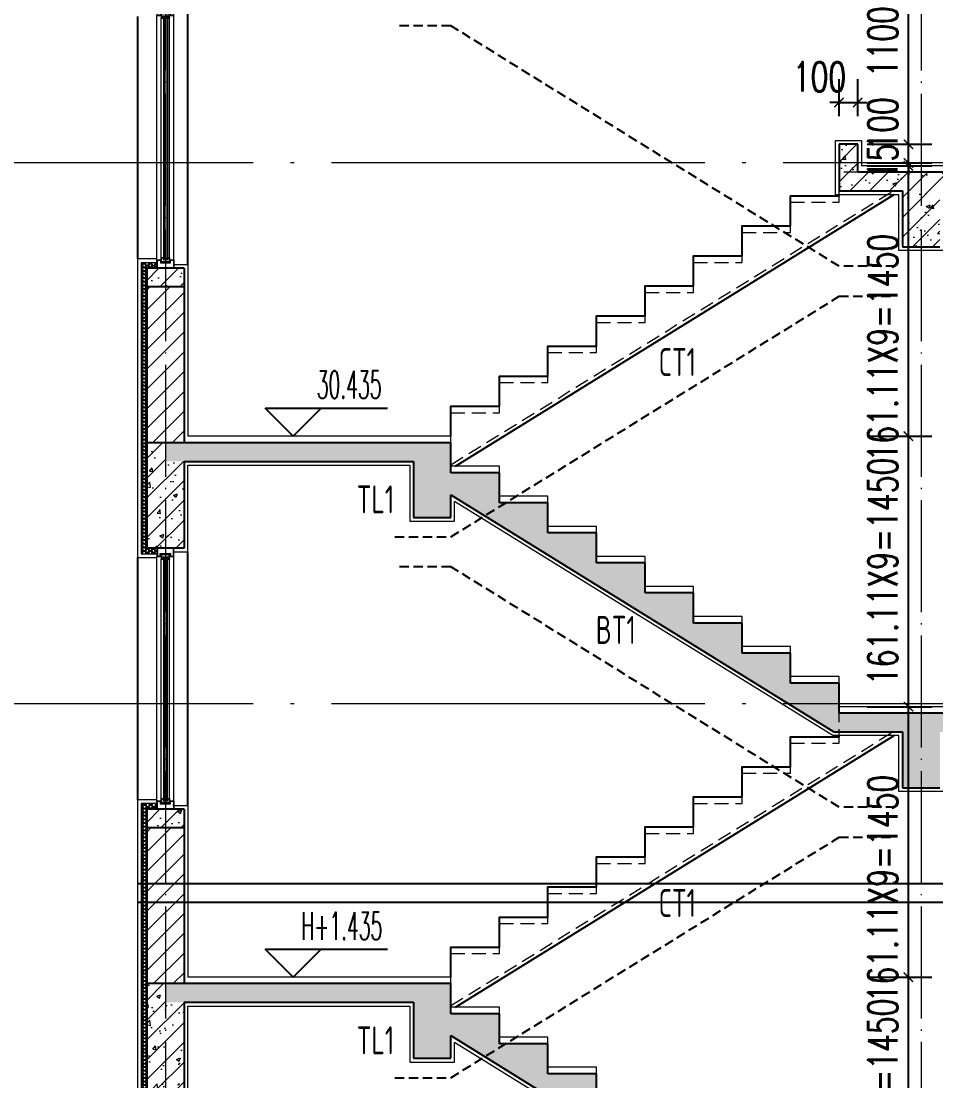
# Model space of a CAD drawing. Extents: x -668857 to 143095, y -247466 to 228182.
# Drawn here: x 61295 to 66195, y 215756 to 221437 of the extents above; entities that cross this region are included whole.
import ezdxf
from ezdxf.enums import TextEntityAlignment as Align

# ---------------------------------------------------------------- set-up
doc = ezdxf.new("R2010")
doc.units = 0
doc.header["$LTSCALE"] = 1000
doc.linetypes.add('DOTE', pattern=[2.42, 2, -0.2, 0.02, -0.2])
doc.linetypes.add('HIDDEN', pattern=[0.375, 0.25, -0.125])
doc.layers.get('0').update_dxf_attribs({"linetype": 'CONTINUOUS'})
doc.layers.get('DEFPOINTS').update_dxf_attribs({"linetype": 'CONTINUOUS'})
for name, color, linetype in [('DIM_ELEV', 3, 'CONTINUOUS'), ('DIM_SYMB', 3, 'CONTINUOUS'), ('PUB_TEXT', 2, 'CONTINUOUS'), ('TEXT', 2, 'CONTINUOUS'), ('WALL', 5, 'CONTINUOUS'), ('审核', 1, 'CONTINUOUS'), ('尺寸标注', 86, 'CONTINUOUS'), ('看线', 251, 'CONTINUOUS'), ('立面-看线', 251, 'CONTINUOUS')]:
    doc.layers.add(name, color=color, linetype=linetype)
for name, color, linetype, lineweight in [('DOTE', 19, 'DOTE', 9), ('PUB_HATCH', 8, 'CONTINUOUS', 9), ('S_WINDOW', 144, 'CONTINUOUS', 15), ('STAIR', 2, 'CONTINUOUS', 18), ('内粉刷', 37, 'CONTINUOUS', 9), ('细细', 250, 'CONTINUOUS', 0)]:
    doc.layers.add(name, color=color, linetype=linetype, lineweight=lineweight)
doc.styles.add('_TCH_DIM', font='SIMPLEX.shx', dxfattribs={"width": 0.7, "bigfont": 'GBCBIG.shx'})
doc.styles.add('_TCH_DIM_T3', font='SIMPLEX', dxfattribs={"width": 0.705882, "bigfont": 'GBCBIG'})
doc.styles.add('TSSD_REIN', font='tssdeng.shx', dxfattribs={"width": 0.7, "height": 300, "bigfont": 'tssdchn.shx'})
doc.dimstyles.new('_TCH_ARCH&&50', dxfattribs={"dimtxt": 157.5, "dimasz": 50, "dimexe": 125, "dimexo": 150, "dimgap": 58.75, "dimtad": 1, "dimdec": 0, "dimzin": 0, "dimdsep": 46, "dimtxsty": '_TCH_DIM_T3', "dimblk": 'ARCHTICK', "dimcen": 0.09, "dimclrt": 7, "dimazin": 0, "dimtfac": 1, "dimtdec": 0, "dimtix": 1, "dimtmove": 2, "dimatfit": 3, "dimldrblk": 'ARCHTICK', "dimfxl": 0, "dimtolj": 1, "dimtzin": 0, "dimarcsym": 0})
pattern_1 = [(315, (-218910.2607, -140541.0897), (-1.767766953, -1.767766953), []), (315, (-218909.0822, -140541.0897), (-1.767766953, -1.767766953), [])]
pattern_2 = [(315, (-218910.2607, -141979.3279), (-1.767766953, -1.767766953), []), (315, (-218909.0822, -141979.3279), (-1.767766953, -1.767766953), [])]
pattern_3 = [(45, (0, 0), (-53.0330086, 53.0330086), []), (50, (0, 0), (215.178055, -18.82564), [22.5, -247.5]), (355, (0, 0), (-41.6254, 225.65764), [18, -198]), (100.4514, (17.93, -1.57), (173.552815, 206.831863), [19.122057, -210.342634]), (46.1842, (0, 60), (320.172315, -49.655704), [33.75, -371.25]), (96.6356, (26.68, 55.86), (280.39881, 292.23536), [28.68309, -315.5139]), (351.1842, (0, 60), (280.39858, 292.23558), [27, -297]), (21, (30, 45), (179.072116, -120.785667), [22.5, -247.5]), (326, (30, 45), (72.9946, 217.545014), [18, -198]), (71.4514, (44.92, 34.93), (252.06679, 96.75915), [19.122057, -210.342634]), (37.5, (0, 0), (3.6479566, 99.868156), [0, -195.6, 0, -201, 0, -198.75]), (7.5, (0, 0), (78.920861, 118.323514), [0, -114.6, 0, -191.1, 0, -75.75]), (327.5, (-66.9, 0), (160.146731, -6.7664615), [0, -75, 0, -234, 0, -310.5]), (317.5, (-96.9, 0), (174.95585, 30.031495), [0, -97.5, 0, -155.4, 0, -220.5])]
pattern_4 = [(45, (-895846.27, 298604.97), (-53.0330086, 53.0330086), []), (50, (-895846.27, 298604.97), (215.178055, -18.82564), [22.5, -247.5]), (355, (-895846.27, 298604.97), (-41.6254, 225.65764), [18, -198]), (100.4514, (-895828.34, 298603.4), (173.552815, 206.831863), [19.122057, -210.342634]), (46.1842, (-895846.27, 298664.97), (320.172315, -49.655704), [33.75, -371.25]), (96.6356, (-895819.6, 298660.83), (280.39881, 292.23536), [28.68309, -315.5139]), (351.1842, (-895846.27, 298664.97), (280.39858, 292.23558), [27, -297]), (21, (-895816.27, 298649.97), (179.072116, -120.785667), [22.5, -247.5]), (326, (-895816.27, 298649.97), (72.9946, 217.545014), [18, -198]), (71.4514, (-895801.35, 298639.9), (252.06679, 96.75915), [19.122057, -210.342634]), (37.5, (-895846.27, 298604.97), (3.6479566, 99.868156), [0, -195.6, 0, -201, 0, -198.75]), (7.5, (-895846.27, 298604.97), (78.920861, 118.323514), [0, -114.6, 0, -191.1, 0, -75.75]), (327.5, (-895913.17, 298604.97), (160.146731, -6.7664615), [0, -75, 0, -234, 0, -310.5]), (317.5, (-895943.17, 298604.97), (174.95585, 30.031495), [0, -97.5, 0, -155.4, 0, -220.5])]

# ---------------------------------------------------------------- blocks, each defined once
blk = doc.blocks.new('zrszerf')
at = {"layer": '细细'}
h = blk.add_hatch(dxfattribs=at)
h.set_pattern_fill('金属', color=256, style=0)
h.set_pattern_definition(pattern_1)
h.paths.add_polyline_path([(257694.9, 608543.3), (257714.9, 608543.3), (257714.9, 608556.8), (257764.9, 608556.8), (257764.9, 608543.3), (257784.9, 608543.3), (257784.9, 608588.3), (257694.9, 608588.3)])
h.paths.add_polyline_path([(257712.9, 608558.8), (257712.9, 608545.3), (257696.9, 608545.3), (257696.9, 608586.3), (257782.9, 608586.3), (257782.9, 608545.3), (257766.9, 608545.3), (257766.9, 608558.8)], flags=16)
h = blk.add_hatch(dxfattribs=at)
h.set_pattern_fill('金属', color=256, style=0)
h.set_pattern_definition(pattern_1)
h.paths.add_polyline_path([(257762.4, 608554.8), (257762.4, 608529.8), (257750.4, 608529.8), (257750.4, 608539.8), (257729.4, 608539.8), (257729.4, 608529.8), (257717.4, 608529.8), (257717.4, 608554.8)])
h.paths.add_polyline_path([(257719.4, 608552.8), (257719.4, 608531.8), (257727.4, 608531.8), (257727.4, 608541.8), (257752.4, 608541.8), (257752.4, 608531.8), (257760.4, 608531.8), (257760.4, 608552.8)], flags=16)
h = blk.add_hatch(color=256, dxfattribs=at)
edge = h.paths.add_edge_path()
edge.add_line((257735.4, 608539.8), (257735.4, 608527.8))
edge.add_arc((257739.9, 608519.5), 9.44, 61.5175, 118.4825, ccw=False)
edge.add_line((257744.4, 608527.8), (257744.4, 608539.8))
edge.add_arc((257739.9, 608548.1), 9.44, 241.5175, 298.4825, ccw=False)
h = blk.add_hatch(dxfattribs=at)
h.set_pattern_fill('金属', color=256, style=0)
h.set_pattern_definition(pattern_2)
h.paths.add_polyline_path([(257694.9, 607233.3), (257714.9, 607233.3), (257714.9, 607219.8), (257764.9, 607219.8), (257764.9, 607233.3), (257784.9, 607233.3), (257784.9, 607188.3), (257694.9, 607188.3)])
h.paths.add_polyline_path([(257712.9, 607217.8), (257712.9, 607231.3), (257696.9, 607231.3), (257696.9, 607190.3), (257782.9, 607190.3), (257782.9, 607231.3), (257766.9, 607231.3), (257766.9, 607217.8)], flags=16)
h = blk.add_hatch(dxfattribs=at)
h.set_pattern_fill('金属', color=256, style=0)
h.set_pattern_definition(pattern_2)
h.paths.add_polyline_path([(257762.4, 607221.8), (257762.4, 607246.8), (257750.4, 607246.8), (257750.4, 607236.8), (257729.4, 607236.8), (257729.4, 607246.8), (257717.4, 607246.8), (257717.4, 607221.8)])
h.paths.add_polyline_path([(257719.4, 607223.8), (257719.4, 607244.8), (257727.4, 607244.8), (257727.4, 607234.8), (257752.4, 607234.8), (257752.4, 607244.8), (257760.4, 607244.8), (257760.4, 607223.8)], flags=16)
h = blk.add_hatch(color=256, dxfattribs=at)
edge = h.paths.add_edge_path()
edge.add_line((257735.4, 607236.8), (257735.4, 607248.8))
edge.add_arc((257739.9, 607257.1), 9.44, 241.5175, 298.4825)
edge.add_line((257744.4, 607248.8), (257744.4, 607236.8))
edge.add_arc((257739.9, 607228.5), 9.44, 61.5175, 118.4825)
at = {"layer": 'S_WINDOW'}
for p, q in [((257694.9, 607233.3), (257694.9, 608543.3)), ((257717.4, 607246.8), (257717.4, 608529.8)), ((257762.4, 607246.8), (257762.4, 608529.8)), ((257784.9, 607233.3), (257784.9, 608543.3))]:
    blk.add_line(p, q, dxfattribs=at)
for points in [[(257784.9, 608588.3), (257784.9, 608543.3), (257764.9, 608543.3), (257764.9, 608556.8), (257714.9, 608556.8), (257714.9, 608543.3), (257694.9, 608543.3), (257694.9, 608588.3)], [(257782.9, 608586.3), (257782.9, 608545.3), (257766.9, 608545.3), (257766.9, 608558.8), (257712.9, 608558.8), (257712.9, 608545.3), (257696.9, 608545.3), (257696.9, 608586.3)], [(257762.4, 608554.8), (257762.4, 608529.8), (257750.4, 608529.8), (257750.4, 608539.8), (257729.4, 608539.8), (257729.4, 608529.8), (257717.4, 608529.8), (257717.4, 608554.8)], [(257760.4, 608552.8), (257760.4, 608531.8), (257752.4, 608531.8), (257752.4, 608541.8), (257727.4, 608541.8), (257727.4, 608531.8), (257719.4, 608531.8), (257719.4, 608552.8)], [(257784.9, 607188.3), (257784.9, 607233.3), (257764.9, 607233.3), (257764.9, 607219.8), (257714.9, 607219.8), (257714.9, 607233.3), (257694.9, 607233.3), (257694.9, 607188.3)], [(257782.9, 607190.3), (257782.9, 607231.3), (257766.9, 607231.3), (257766.9, 607217.8), (257712.9, 607217.8), (257712.9, 607231.3), (257696.9, 607231.3), (257696.9, 607190.3)], [(257762.4, 607221.8), (257762.4, 607246.8), (257750.4, 607246.8), (257750.4, 607236.8), (257729.4, 607236.8), (257729.4, 607246.8), (257717.4, 607246.8), (257717.4, 607221.8)], [(257760.4, 607223.8), (257760.4, 607244.8), (257752.4, 607244.8), (257752.4, 607234.8), (257727.4, 607234.8), (257727.4, 607244.8), (257719.4, 607244.8), (257719.4, 607223.8)]]:
    blk.add_lwpolyline(points, close=True, dxfattribs=at)
at = {"layer": '细细'}
for points in [[(257729.4, 608529.8), (257729.4, 607246.8)], [(257735.4, 607248.8), (257735.4, 608539.8)], [(257744.4, 607248.8), (257744.4, 608539.8)], [(257750.4, 608529.8), (257750.4, 607246.8)]]:
    blk.add_lwpolyline(points, dxfattribs=at)
for points in [[(257735.4, 608539.8), (257735.4, 608527.8, -0.253805), (257744.4, 608527.8), (257744.4, 608539.8, -0.253805)], [(257735.4, 607236.8), (257735.4, 607248.8, 0.253805), (257744.4, 607248.8), (257744.4, 607236.8, 0.253805)]]:
    blk.add_lwpolyline(points, format="xyb", close=True, dxfattribs=at)
blk = doc.blocks.new('BFGBFBCBVFB')
at = {"layer": 'PUB_HATCH'}
h = blk.add_hatch(dxfattribs=at)
h.set_pattern_fill('钢筋混凝土', color=256, scale=30, style=0)
h.set_pattern_definition(pattern_3)
h.paths.add_polyline_path([(888522.3, 25515), (888522.3, 25415), (888722.3, 25415), (888722.3, 25515)])
h = blk.add_hatch(dxfattribs=at)
h.set_pattern_fill('普通砖', color=256, scale=30, style=0)
h.set_pattern_definition([(45, (0, 53.85), (-53.03303, 53.03303), [])])
h.paths.add_polyline_path([(888722.4, 25415), (888522.4, 25415), (888522.4, 24580), (888722.4, 24580)])
h = blk.add_hatch(dxfattribs=at)
h.set_pattern_fill('钢筋混凝土', color=256, scale=30, style=0)
h.set_pattern_definition(pattern_3)
h.paths.add_polyline_path([(888722.3, 24480), (888622.3, 24480), (888622.3, 24580), (888522.3, 24580), (888522.3, 24015), (888722.3, 24015)])
h = blk.add_hatch(dxfattribs=at)
h.set_pattern_fill('钢筋混凝土', color=256, scale=30, style=0)
h.set_pattern_definition(pattern_3)
h.paths.add_polyline_path([(888622.3, 24580), (888622.3, 24480), (889952.4, 24480), (889952.4, 24180), (890152.4, 24180), (890152.4, 24301.2), (892203.9, 23030), (892572.4, 23030), (892572.4, 22730), (892772.4, 22730), (892772.4, 23030), (894172.3, 23030), (894172.3, 23130), (892232.4, 23130), (892232.4, 23291.1), (891972.4, 23291.1), (891972.4, 23452.2), (891712.4, 23452.2), (891712.4, 23613.3), (891452.4, 23613.3), (891452.4, 23774.4), (891192.4, 23774.4), (891192.4, 23935.5), (890932.4, 23935.5), (890932.4, 24096.6), (890672.4, 24096.6), (890672.4, 24257.8), (890412.4, 24257.8), (890412.4, 24418.9), (890152.4, 24418.9), (890152.4, 24580)])
at = {"layer": '立面-看线'}
h = blk.add_hatch(dxfattribs=at)
h.set_pattern_fill('HONEY', color=256, scale=7)
h.set_pattern_definition([(0, (77469.076, -360831.97), (16.66875, 9.623705), [11.1125, -22.225]), (120, (77469.076, -360831.97), (-16.66874801, 9.62370845), [11.1125, -22.225]), (60, (77469.076, -360831.97), (1.99e-06, 19.24741345), [-22.225, 11.1125])])
h.paths.add_polyline_path([(888492.3, 24615), (888522.3, 24615), (888522.3, 25515), (888577.3, 25515), (888577.3, 25545), (888492.3, 25545)])
h = blk.add_hatch(dxfattribs=at)
h.set_pattern_fill('HONEY', color=256, scale=7)
h.set_pattern_definition([(0, (77469.098, -360831.968), (16.66875, 9.623705), [11.1125, -22.225]), (120, (77469.098, -360831.968), (-16.66874801, 9.62370845), [11.1125, -22.225]), (60, (77469.098, -360831.968), (1.99e-06, 19.24741345), [-22.225, 11.1125])])
h.paths.add_polyline_path([(888492.3, 24615), (888522.3, 24615), (888522.3, 24015), (888577.3, 24015), (888577.3, 23985), (888492.3, 23985)])
at = {"layer": 'PUB_HATCH', "color": 215}
blk.add_lwpolyline([(888577.3, 25545), (888492.3, 25545), (888492.3, 23985), (888577.3, 23985)], dxfattribs=at)
at = {"layer": 'STAIR', "linetype": 'HIDDEN', "ltscale": 0.3}
blk.add_line((890152.4, 24462.3), (892520.9, 25930), dxfattribs=at)
blk.add_lwpolyline([(890152.4, 24580), (890152.4, 24741.1), (890412.4, 24741.1), (890412.4, 24902.2), (890672.4, 24902.2), (890672.4, 25063.3), (890932.4, 25063.3), (890932.4, 25224.4), (891192.4, 25224.4), (891192.4, 25385.5), (891452.4, 25385.5), (891452.4, 25546.6), (891712.4, 25546.6), (891712.4, 25707.8), (891972.4, 25707.8), (891972.4, 25868.9), (892232.4, 25868.9), (892232.4, 26030)], dxfattribs=at)
at = {"layer": 'WALL'}
for p, q in [((888522.3, 25515), (888522.3, 25415)), ((888722.3, 25515), (888522.3, 25515)), ((888722.3, 25515), (888722.3, 25415)), ((888722.3, 25415), (888522.3, 25415)), ((888522.4, 25415), (888522.4, 24580)), ((888722.3, 25415), (888722.4, 25415)), ((888722.4, 25415), (888722.4, 24580)), ((888522.3, 24580), (888522.3, 24015)), ((888622.3, 24580), (888522.3, 24580)), ((888622.3, 24580), (888522.4, 24580)), ((890152.4, 24580), (888622.3, 24580)), ((890152.4, 24418.9), (890152.4, 24580)), ((888722.3, 24480), (888722.3, 24015)), ((888722.3, 24480), (889952.4, 24480)), ((889952.4, 24480), (889952.4, 24180)), ((890412.4, 24418.9), (890152.4, 24418.9)), ((890412.4, 24257.8), (890412.4, 24418.9)), ((890152.4, 24180), (890152.4, 24301.2)), ((890152.4, 24301.2), (892203.9, 23030)), ((890672.4, 24257.8), (890412.4, 24257.8)), ((890672.4, 24096.6), (890672.4, 24257.8)), ((889952.4, 24180), (890152.4, 24180)), ((890932.4, 24096.6), (890672.4, 24096.6)), ((890932.4, 23935.5), (890932.4, 24096.6))]:
    blk.add_line(p, q, dxfattribs=at)
at = {"layer": '内粉刷'}
for p, q in [((890152.4, 24615), (888742.3, 24615)), ((888742.3, 24460), (889932.4, 24460)), ((889932.4, 24460), (889932.4, 24160)), ((890172.4, 24160), (890172.4, 24265.3)), ((889932.4, 24160), (890172.4, 24160))]:
    blk.add_line(p, q, dxfattribs=at)
for points in [[(888577.3, 25565), (888472.3, 25565), (888472.3, 23965), (888577.3, 23965)], [(888667.3, 25535), (888742.3, 25535), (888742.3, 24615)], [(892232.4, 23165), (892232.4, 23326.1), (891972.4, 23326.1), (891972.4, 23487.2), (891712.4, 23487.2), (891712.4, 23648.3), (891452.4, 23648.3), (891452.4, 23809.4), (891192.4, 23809.4), (891192.4, 23970.5), (890932.4, 23970.5), (890932.4, 24131.6), (890672.4, 24131.6), (890672.4, 24292.8), (890412.4, 24292.8), (890412.4, 24453.9), (890152.4, 24453.9), (890152.4, 24615)], [(888667.3, 23995), (888742.3, 23995), (888742.3, 24460)], [(894152.4, 23010), (892792.4, 23010), (892792.4, 22710), (892552.4, 22710), (892552.4, 23010), (892198.2, 23010), (890172.4, 24265.3)]]:
    blk.add_lwpolyline(points, dxfattribs=at)
at = {"layer": '看线'}
for p, q in [((888742.3, 25535), (888742.3, 26895)), ((888472.3, 26865), (888472.3, 25565))]:
    blk.add_line(p, q, dxfattribs=at)
at = {"layer": '看线', "color": 32}
blk.add_line((890176.7, 24453.9), (892526.6, 25910), dxfattribs=at)
blk.add_lwpolyline([(890152.4, 24615), (890152.4, 24776.1), (890412.4, 24776.1), (890412.4, 24937.2), (890672.4, 24937.2), (890672.4, 25098.3), (890932.4, 25098.3), (890932.4, 25259.4), (891192.4, 25259.4), (891192.4, 25420.5), (891452.4, 25420.5), (891452.4, 25581.6), (891712.4, 25581.6), (891712.4, 25742.8), (891972.4, 25742.8), (891972.4, 25903.9), (892232.4, 25903.9), (892232.4, 25910)], dxfattribs=at)
at = {"xscale": -1}
blk.add_blockref('zrszerf', (1146362.2, -581673.3), dxfattribs=at)
blk = doc.blocks.new('_ArchTick')
at = {"color": 0, "linetype": 'ByBlock', "const_width": 0.15}
blk.add_lwpolyline([(-0.5, -0.5), (0.5, 0.5)], dxfattribs=at)
blk = doc.blocks.new('*D377')
at = {"layer": 'DEFPOINTS', "color": 0}
for p in [(65677.1, 221876.5), (66048.2, 221876.5), (65677.1, 220776.5)]:
    blk.add_point(p, dxfattribs=at)
at = {"layer": '尺寸标注', "color": 0, "lineweight": -2}
for p, q in [((65827.1, 221876.5), (66173.2, 221876.5)), ((66048.2, 220776.5), (66048.2, 221876.5)), ((65827.1, 220776.5), (66173.2, 220776.5))]:
    blk.add_line(p, q, dxfattribs=at)
at = {"layer": '尺寸标注', "color": 0, "lineweight": -2, "xscale": 50, "yscale": 50, "zscale": 50}
for p, rotation in [((66048.2, 221876.5), 90), ((66048.2, 220776.5), 270)]:
    blk.add_blockref('_ArchTick', p, dxfattribs=dict(at, rotation=rotation))
at = {"layer": '尺寸标注', "color": 7, "insert": (65910.7, 221326.5), "char_height": 157.5, "attachment_point": 5, "rotation": 90, "style": '_TCH_DIM_T3'}
blk.add_mtext('\\A1;1100', dxfattribs=at)
blk = doc.blocks.new('*D378')
at = {"layer": 'DEFPOINTS', "color": 0}
for p in [(65677.1, 220776.5), (66048.2, 220776.5), (65677.1, 220676.5)]:
    blk.add_point(p, dxfattribs=at)
at = {"layer": '尺寸标注', "color": 0, "lineweight": -2}
for p, q in [((66048.2, 220776.5), (66048.2, 220826.5)), ((65827.1, 220776.5), (66173.2, 220776.5)), ((66048.2, 220676.5), (66048.2, 220776.5)), ((65827.1, 220676.5), (66173.2, 220676.5)), ((66048.2, 220676.5), (66048.2, 220626.5))]:
    blk.add_line(p, q, dxfattribs=at)
at = {"layer": '尺寸标注', "color": 0, "lineweight": -2, "xscale": 50, "yscale": 50, "zscale": 50}
for p, rotation in [((66048.2, 220776.5), 270), ((66048.2, 220676.5), 90)]:
    blk.add_blockref('_ArchTick', p, dxfattribs=dict(at, rotation=rotation))
at = {"layer": '尺寸标注', "color": 7, "insert": (65910.7, 220885.5), "char_height": 157.5, "attachment_point": 5, "rotation": 90, "style": '_TCH_DIM_T3'}
blk.add_mtext('\\A1;100', dxfattribs=at)
blk = doc.blocks.new('*D379')
at = {"layer": 'DEFPOINTS', "color": 0}
for p in [(65677.1, 220676.5), (65677.1, 220661.5), (66048.2, 220676.5)]:
    blk.add_point(p, dxfattribs=at)
at = {"layer": '尺寸标注', "color": 0, "lineweight": -2}
for p, q in [((66048.2, 220676.5), (66048.2, 220726.5)), ((65827.1, 220676.5), (66173.2, 220676.5)), ((65827.1, 220661.5), (66173.2, 220661.5)), ((66048.2, 220661.5), (66048.2, 220676.5)), ((66048.2, 220661.5), (66048.2, 220611.5))]:
    blk.add_line(p, q, dxfattribs=at)
at = {"layer": '尺寸标注', "color": 0, "lineweight": -2, "xscale": 50, "yscale": 50, "zscale": 50}
for p, rotation in [((66048.2, 220676.5), 270), ((66048.2, 220661.5), 90)]:
    blk.add_blockref('_ArchTick', p, dxfattribs=dict(at, rotation=rotation))
at = {"layer": '尺寸标注', "color": 7, "insert": (65910.7, 220684.6), "char_height": 157.5, "attachment_point": 5, "rotation": 90, "style": '_TCH_DIM_T3'}
blk.add_mtext('\\A1;15', dxfattribs=at)
blk = doc.blocks.new('*D380')
at = {"layer": 'DEFPOINTS', "color": 0}
for p in [(65677.1, 220661.5), (66048.2, 220661.5), (65677.1, 219211.6)]:
    blk.add_point(p, dxfattribs=at)
at = {"layer": '尺寸标注', "color": 0, "lineweight": -2}
for p, q in [((65827.1, 220661.5), (66173.2, 220661.5)), ((66048.2, 219211.6), (66048.2, 220661.5)), ((65827.1, 219211.6), (66173.2, 219211.6))]:
    blk.add_line(p, q, dxfattribs=at)
at = {"layer": '尺寸标注', "color": 0, "lineweight": -2, "xscale": 50, "yscale": 50, "zscale": 50}
for p, rotation in [((66048.2, 220661.5), 90), ((66048.2, 219211.6), 270)]:
    blk.add_blockref('_ArchTick', p, dxfattribs=dict(at, rotation=rotation))
at = {"layer": '尺寸标注', "color": 7, "insert": (65910.7, 219686.6), "char_height": 157.5, "attachment_point": 5, "rotation": 90, "style": '_TCH_DIM_T3'}
blk.add_mtext('\\A1;161.11X9=1450', dxfattribs=at)
blk = doc.blocks.new('*D381')
at = {"layer": 'DEFPOINTS', "color": 0}
for p in [(65677.1, 219211.6), (66048.2, 219211.6), (65677.1, 217761.6)]:
    blk.add_point(p, dxfattribs=at)
at = {"layer": '尺寸标注', "color": 0, "lineweight": -2}
for p, q in [((65827.1, 219211.6), (66173.2, 219211.6)), ((66048.2, 217761.6), (66048.2, 219211.6)), ((65827.1, 217761.6), (66173.2, 217761.6))]:
    blk.add_line(p, q, dxfattribs=at)
at = {"layer": '尺寸标注', "color": 0, "lineweight": -2, "xscale": 50, "yscale": 50, "zscale": 50}
for p, rotation in [((66048.2, 219211.6), 90), ((66048.2, 217761.6), 270)]:
    blk.add_blockref('_ArchTick', p, dxfattribs=dict(at, rotation=rotation))
at = {"layer": '尺寸标注', "color": 7, "insert": (65910.7, 218486.6), "char_height": 157.5, "attachment_point": 5, "rotation": 90, "style": '_TCH_DIM_T3'}
blk.add_mtext('\\A1;161.11X9=1450', dxfattribs=at)
blk = doc.blocks.new('*D382')
at = {"layer": 'DEFPOINTS', "color": 0}
for p in [(65677.1, 217761.6), (66048.2, 217761.6), (65677.1, 216311.6)]:
    blk.add_point(p, dxfattribs=at)
at = {"layer": '尺寸标注', "color": 0, "lineweight": -2}
for p, q in [((65827.1, 217761.6), (66173.2, 217761.6)), ((66048.2, 216311.6), (66048.2, 217761.6)), ((65827.1, 216311.6), (66173.2, 216311.6))]:
    blk.add_line(p, q, dxfattribs=at)
at = {"layer": '尺寸标注', "color": 0, "lineweight": -2, "xscale": 50, "yscale": 50, "zscale": 50}
for p, rotation in [((66048.2, 217761.6), 90), ((66048.2, 216311.6), 270)]:
    blk.add_blockref('_ArchTick', p, dxfattribs=dict(at, rotation=rotation))
at = {"layer": '尺寸标注', "color": 7, "insert": (65910.7, 216786.6), "char_height": 157.5, "attachment_point": 5, "rotation": 90, "style": '_TCH_DIM_T3'}
blk.add_mtext('\\A1;161.11X9=1450', dxfattribs=at)
blk = doc.blocks.new('*D383')
at = {"layer": 'DEFPOINTS', "color": 0}
for p in [(65677.1, 216311.6), (66048.2, 216311.6), (65677.1, 214861.6)]:
    blk.add_point(p, dxfattribs=at)
at = {"layer": '尺寸标注', "color": 0, "lineweight": -2}
for p, q in [((65827.1, 216311.6), (66173.2, 216311.6)), ((66048.2, 214861.6), (66048.2, 216311.6)), ((65827.1, 214861.6), (66173.2, 214861.6))]:
    blk.add_line(p, q, dxfattribs=at)
at = {"layer": '尺寸标注', "color": 0, "lineweight": -2, "xscale": 50, "yscale": 50, "zscale": 50}
for p, rotation in [((66048.2, 216311.6), 90), ((66048.2, 214861.6), 270)]:
    blk.add_blockref('_ArchTick', p, dxfattribs=dict(at, rotation=rotation))
at = {"layer": '尺寸标注', "color": 7, "insert": (65910.7, 215586.6), "char_height": 157.5, "attachment_point": 5, "rotation": 90, "style": '_TCH_DIM_T3'}
blk.add_mtext('\\A1;161.11X9=1450', dxfattribs=at)
blk = doc.blocks.new('*D389')
at = {"layer": 'DEFPOINTS', "color": 0}
for p in [(65777.1, 221000.7), (65677.1, 220776.6), (65777.1, 220776.6)]:
    blk.add_point(p, dxfattribs=at)
at = {"layer": '尺寸标注', "color": 0, "lineweight": -2}
for p, q in [((65677.1, 220926.6), (65677.1, 221125.7)), ((65777.1, 220926.6), (65777.1, 221125.7)), ((65677.1, 221000.7), (65627.1, 221000.7)), ((65677.1, 221000.7), (65777.1, 221000.7)), ((65777.1, 221000.7), (65827.1, 221000.7))]:
    blk.add_line(p, q, dxfattribs=at)
at = {"layer": '尺寸标注', "color": 0, "lineweight": -2, "xscale": 50, "yscale": 50, "zscale": 50}
blk.add_blockref('_ArchTick', (65677.1, 221000.7), dxfattribs=at)
at = {"layer": '尺寸标注', "color": 0, "lineweight": -2, "xscale": 50, "yscale": 50, "zscale": 50, "rotation": 180}
blk.add_blockref('_ArchTick', (65777.1, 221000.7), dxfattribs=at)
at = {"layer": '尺寸标注', "color": 7, "insert": (65572.2, 221138.2), "char_height": 157.5, "attachment_point": 5, "style": '_TCH_DIM_T3'}
blk.add_mtext('\\A1;100', dxfattribs=at)

msp = doc.modelspace()

# ---------------------------------------------------------------- hatches: boundary and pattern name
at = {"layer": 'PUB_HATCH'}
h = msp.add_hatch(dxfattribs=at)
h.set_pattern_fill('钢筋混凝土', color=256, scale=30, style=0)
h.set_pattern_definition(pattern_4)
h.paths.add_polyline_path([(67617.04, 220526.55), (67617.04, 220626.55), (65777.05, 220626.55), (65777.05, 220776.55), (65677.05, 220776.55), (65677.05, 220526.55), (66017.05, 220526.55), (66017.05, 220226.55), (66217.05, 220226.55), (66217.05, 220526.55)])
h = msp.add_hatch(dxfattribs=at)
h.set_pattern_fill('钢筋混凝土', color=256, scale=30, style=0)
h.set_pattern_definition(pattern_4)
h.paths.add_polyline_path([(61967.02, 220111.73), (61967.01, 220011.73), (62167.01, 220011.73), (62167.02, 220111.73)])
h = msp.add_hatch(dxfattribs=at)
h.set_pattern_fill('普通砖', color=256, scale=30, style=0)
h.set_pattern_definition([(45, (-895846.27, 298658.82), (-53.03303, 53.03303), [])])
h.paths.add_polyline_path([(62167.08, 220011.73), (61967.08, 220011.73), (61967.1, 219176.73), (62167.1, 219176.73)])
h = msp.add_hatch(dxfattribs=at)
h.set_pattern_fill('钢筋混凝土', color=256, scale=30, style=0)
h.set_pattern_definition(pattern_4)
h.paths.add_polyline_path([(62167.04, 219076.72), (62067.04, 219076.72), (62067.04, 219176.73), (61967.04, 219176.73), (61967.04, 218611.73), (62167.04, 218611.73)])
h = msp.add_hatch(dxfattribs=at)
h.set_pattern_fill('钢筋混凝土', color=256, scale=30, style=0)
h.set_pattern_definition(pattern_4)
h.paths.add_polyline_path([(62067.04, 219176.73), (62067.04, 219076.72), (63397.11, 219076.72), (63397.11, 218776.72), (63597.11, 218776.72), (63597.11, 218897.97), (65648.63, 217626.72), (66017.11, 217626.72), (66017.11, 217326.72), (66217.11, 217326.72), (66217.11, 217626.72), (67617.04, 217626.72), (67617.04, 217726.72), (65677.11, 217726.72), (65677.11, 217887.83), (65417.11, 217887.83), (65417.11, 218048.94), (65157.11, 218048.94), (65157.11, 218210.05), (64897.11, 218210.05), (64897.11, 218371.16), (64637.11, 218371.16), (64637.11, 218532.27), (64377.11, 218532.27), (64377.11, 218693.39), (64117.11, 218693.39), (64117.11, 218854.5), (63857.11, 218854.5), (63857.11, 219015.61), (63597.11, 219015.61), (63597.11, 219176.72)])
at = {"layer": '立面-看线'}
h = msp.add_hatch(dxfattribs=at)
h.set_pattern_fill('HONEY', color=256, scale=7)
h.set_pattern_definition([(0, (-749086.224, -166235.226), (16.66875, 9.623705), [11.1125, -22.225]), (120, (-749086.224, -166235.226), (-16.66874801, 9.62370845), [11.1125, -22.225]), (60, (-749086.224, -166235.226), (1.99e-06, 19.24741345), [-22.225, 11.1125])])
h.paths.add_polyline_path([(61937.02, 219211.73), (61967.02, 219211.73), (61967.02, 220111.73), (62022.02, 220111.73), (62022.02, 220141.73), (61937.02, 220141.73)])
h = msp.add_hatch(dxfattribs=at)
h.set_pattern_fill('HONEY', color=256, scale=7)
h.set_pattern_definition([(0, (-749086.201, -166235.224), (16.66875, 9.623705), [11.1125, -22.225]), (120, (-749086.201, -166235.224), (-16.66874801, 9.62370845), [11.1125, -22.225]), (60, (-749086.201, -166235.224), (1.99e-06, 19.24741345), [-22.225, 11.1125])])
h.paths.add_polyline_path([(61937.04, 219211.73), (61967.04, 219211.73), (61967.04, 218611.73), (62022.04, 218611.73), (62022.04, 218581.73), (61937.04, 218581.73)])

# ---------------------------------------------------------------- linework, layer by layer
at = {"layer": 'DIM_ELEV', "color": 6}
for p, q in [((62751.43, 219211.58), (62601.43, 219361.58)), ((62601.43, 219361.58), (63257.43, 219361.58)), ((62751.43, 219211.58), (62901.43, 219361.58)), ((62751.43, 216311.58), (62601.43, 216461.58)), ((62601.43, 216461.58), (63257.43, 216461.58)), ((62751.43, 216311.58), (62901.43, 216461.58))]:
    msp.add_line(p, q, dxfattribs=at)
at = {"layer": 'DIM_SYMB', "color": 5}
for points in [[(61917.02, 216813.57), (66788.93, 216813.57), (66808.04, 216866.07), (66826.56, 216761.07), (66845.18, 216813.57), (71717.1, 216813.57)], [(61917.02, 216713.57), (66788.93, 216713.57), (66808.04, 216766.07), (66826.56, 216661.07), (66845.18, 216713.57), (71717.1, 216713.57)]]:
    msp.add_lwpolyline(points, dxfattribs=at)
at = {"layer": 'DOTE', "color": 1, "linetype": 'DOTE', "ltscale": 0.3}
for p, q in [((62067.04, 224676.55), (62067.06, 200099.55)), ((66117.04, 224676.55), (66117.06, 200099.55))]:
    msp.add_line(p, q, dxfattribs=at)
at = {"layer": 'DOTE', "color": 1, "linetype": 'DOTE'}
for p, q in [((72217.1, 220676.55), (56740.04, 220676.55)), ((72217.1, 217776.55), (56740.04, 217776.55))]:
    msp.add_line(p, q, dxfattribs=at)
at = {"layer": 'PUB_HATCH', "color": 215}
msp.add_lwpolyline([(62022.02, 220141.73), (61937.02, 220141.73), (61937.02, 218581.73), (62022.02, 218581.73)], dxfattribs=at)
at = {"layer": 'STAIR', "linetype": 'HIDDEN', "ltscale": 0.3}
msp.add_line((63597.11, 219059.08), (65965.58, 220526.72), dxfattribs=at)
for points in [[(63597.11, 219176.72), (63597.11, 219337.83), (63857.11, 219337.83), (63857.11, 219498.94), (64117.11, 219498.94), (64117.11, 219660.05), (64377.11, 219660.05), (64377.11, 219821.16), (64637.11, 219821.16), (64637.11, 219982.27), (64897.11, 219982.27), (64897.11, 220143.39), (65157.11, 220143.39), (65157.11, 220304.5), (65417.11, 220304.5), (65417.11, 220465.61), (65677.11, 220465.61), (65677.11, 220626.55)], [(65777.05, 220626.55), (65677.05, 220626.55)]]:
    msp.add_lwpolyline(points, dxfattribs=at)
at = {"layer": 'WALL'}
for p, q in [((65777.05, 220776.55), (65677.05, 220776.55)), ((65677.05, 220776.55), (65677.05, 220526.55)), ((65777.05, 220626.55), (65777.05, 220776.55)), ((67617.04, 220626.55), (65777.05, 220626.55)), ((65677.05, 220526.55), (66017.05, 220526.55)), ((66017.05, 220526.55), (66017.05, 220226.55)), ((66017.05, 220226.55), (66217.05, 220226.55)), ((61967.02, 220111.73), (61967.01, 220011.73)), ((62167.02, 220111.73), (61967.02, 220111.73)), ((62167.02, 220111.73), (62167.01, 220011.73)), ((62167.01, 220011.73), (61967.01, 220011.73)), ((61967.08, 220011.73), (61967.1, 219176.73)), ((62167.01, 220011.73), (62167.08, 220011.73)), ((62167.08, 220011.73), (62167.1, 219176.73)), ((61967.04, 219176.73), (61967.04, 218611.73)), ((62067.04, 219176.73), (61967.04, 219176.73)), ((62067.04, 219176.73), (61967.1, 219176.73)), ((63597.08, 219176.72), (62067.04, 219176.73)), ((63597.11, 219176.72), (63597.08, 219176.72)), ((63597.11, 219015.61), (63597.11, 219176.72)), ((62167.04, 219076.72), (62167.04, 218611.73)), ((62167.04, 219076.72), (63397.11, 219076.72)), ((63397.11, 219076.72), (63397.11, 218776.72)), ((63857.11, 219015.61), (63597.11, 219015.61)), ((63857.11, 218854.5), (63857.11, 219015.61)), ((63597.11, 218776.72), (63597.11, 218897.97)), ((63597.11, 218897.97), (65648.63, 217626.72)), ((64117.11, 218854.5), (63857.11, 218854.5)), ((64117.11, 218693.39), (64117.11, 218854.5)), ((63397.11, 218776.72), (63597.11, 218776.72)), ((64377.11, 218693.39), (64117.11, 218693.39)), ((64377.11, 218532.27), (64377.11, 218693.39)), ((62167.04, 218611.73), (61967.04, 218611.73)), ((64637.11, 218532.27), (64377.11, 218532.27)), ((64637.11, 218371.16), (64637.11, 218532.27)), ((64897.11, 218371.16), (64637.11, 218371.16)), ((64897.11, 218210.05), (64897.11, 218371.16)), ((65157.11, 218210.05), (64897.11, 218210.05)), ((65157.11, 218048.94), (65157.11, 218210.05)), ((65417.11, 218048.94), (65157.11, 218048.94)), ((65417.11, 217887.83), (65417.11, 218048.94)), ((65677.11, 217887.83), (65417.11, 217887.83)), ((65677.11, 217726.72), (65677.11, 217887.83)), ((67617.04, 217726.72), (65677.11, 217726.72)), ((65648.63, 217626.72), (66017.11, 217626.72)), ((66017.11, 217626.72), (66017.11, 217326.72)), ((66017.11, 217326.72), (66217.11, 217326.72))]:
    msp.add_line(p, q, dxfattribs=at)
at = {"layer": '内粉刷'}
for p, q in [((63597.11, 219211.72), (62187.04, 219211.72)), ((62187.04, 219056.72), (63377.11, 219056.72)), ((63377.11, 219056.72), (63377.11, 218756.72)), ((63617.11, 218756.72), (63617.11, 218862.04)), ((63377.11, 218756.72), (63617.11, 218756.72)), ((67597.11, 217761.72), (65677.11, 217761.72))]:
    msp.add_line(p, q, dxfattribs=at)
for points in [[(67597.03, 220506.55), (66237.05, 220506.55), (66237.05, 220206.55), (65997.05, 220206.55), (65997.05, 220506.55), (65657.05, 220506.55), (65657.05, 220796.55), (65797.05, 220796.55), (65797.05, 220661.55)], [(67597.08, 220661.55), (65797.11, 220661.55)], [(62022.02, 220161.73), (61917.02, 220161.73), (61917.02, 218561.73), (62022.02, 218561.73)], [(62112.02, 220131.73), (62187.02, 220131.72), (62187.01, 219211.73)], [(65677.11, 217761.72), (65677.11, 217922.83), (65417.11, 217922.83), (65417.11, 218083.94), (65157.11, 218083.94), (65157.11, 218245.05), (64897.11, 218245.05), (64897.11, 218406.16), (64637.11, 218406.16), (64637.11, 218567.27), (64377.11, 218567.27), (64377.11, 218728.39), (64117.11, 218728.39), (64117.11, 218889.5), (63857.11, 218889.5), (63857.11, 219050.61), (63597.11, 219050.61), (63597.11, 219211.72)], [(62112.02, 218591.73), (62187.02, 218591.73), (62187.01, 219056.72)], [(67597.11, 217606.72), (66237.11, 217606.72), (66237.11, 217306.72), (65997.11, 217306.72), (65997.11, 217606.72), (65642.94, 217606.72), (63617.11, 218862.04)]]:
    msp.add_lwpolyline(points, dxfattribs=at)
at = {"layer": '审核', "color": 58, "linetype": 'HIDDEN', "ltscale": 0.2}
for points in [[(65977.11, 220122.67), (65677.11, 220122.67), (63597.11, 221411.56), (63297.11, 221411.56)], [(63297.11, 218672.67), (63597.11, 218672.67), (65677.19, 219961.56), (65977.19, 219961.56)], [(65977.11, 217222.67), (65677.11, 217222.67), (63597.11, 218511.56), (63297.11, 218511.56)], [(63297.11, 215772.67), (63597.11, 215772.67), (65677.19, 217061.56), (65977.19, 217061.56)]]:
    msp.add_lwpolyline(points, dxfattribs=at)
at = {"layer": '看线'}
for p, q in [((62187.02, 220131.73), (62187.02, 221491.73)), ((61917.02, 221461.73), (61917.02, 220161.73))]:
    msp.add_line(p, q, dxfattribs=at)
at = {"layer": '看线', "color": 32}
msp.add_line((63621.41, 219050.61), (65971.27, 220506.72), dxfattribs=at)
msp.add_lwpolyline([(63597.11, 219211.72), (63597.11, 219372.83), (63857.11, 219372.83), (63857.11, 219533.94), (64117.11, 219533.94), (64117.11, 219695.05), (64377.11, 219695.05), (64377.11, 219856.16), (64637.11, 219856.16), (64637.11, 220017.27), (64897.11, 220017.27), (64897.11, 220178.39), (65157.11, 220178.39), (65157.11, 220339.5), (65417.11, 220339.5), (65417.11, 220500.61), (65677.11, 220500.61), (65677.11, 220506.72)], dxfattribs=at)

# ---------------------------------------------------------------- block references
at = {"xscale": -1}
msp.add_blockref('zrszerf', (319806.94, -387076.59), dxfattribs=at)
msp.add_blockref('BFGBFBCBVFB', (-826555.35, 191696.76))

# ---------------------------------------------------------------- texts
at = {"layer": 'DIM_ELEV', "color": 7, "style": '_TCH_DIM', "width": 0.494118}
msp.add_text('H+1.435', height=148.75, dxfattribs=at).set_placement((62794.43, 216511.63))
at = {"layer": 'PUB_TEXT', "color": 6, "style": '_TCH_DIM', "width": 0.494118}
msp.add_text('30.435', height=148.75, dxfattribs=at).set_placement((62878.43, 219414.08))
at = {"layer": 'TEXT', "color": 230, "style": 'TSSD_REIN', "width": 0.7}
for s, p in [('CT1', (64809.89, 219534.32)), ('TL1', (63192.69, 218798.18)), ('BT1', (64480.68, 218098.4)), ('CT1', (64809.89, 216634.34)), ('TL1', (63192.63, 215898.19))]:
    msp.add_text(s, height=150, dxfattribs=at).set_placement(p, align=Align.CENTER)

# ---------------------------------------------------------------- dimensions: what is measured, and where the dimension line sits
at = {"layer": '尺寸标注', "color": 106}
dim = msp.add_aligned_dim(p1=(65677.05, 220776.55), p2=(65677.05, 221876.55), distance=-371.15, dimstyle='_TCH_ARCH&&50', dxfattribs=at)
dim.commit()
dim.dimension.update_dxf_attribs({"geometry": '*D377', "text_midpoint": (65910.7, 221326.55)})
for base, p1, p2, angle, picture, middle in [((65777.11, 221000.69), (65677.11, 220776.55), (65777.11, 220776.55), 0, '*D389', (65572.22, 221138.19)), ((66048.2, 220776.55), (65677.05, 220676.55), (65677.05, 220776.55), 90, '*D378', (65910.7, 220885.48)), ((66048.2, 220676.55), (65677.05, 220661.55), (65677.05, 220676.55), 90, '*D379', (65910.7, 220684.61))]:
    dim = msp.add_linear_dim(base=base, p1=p1, p2=p2, angle=angle, dimstyle='_TCH_ARCH&&50', dxfattribs=at)
    dim.commit()
    dim.dimension.update_dxf_attribs({"geometry": picture, "text_midpoint": middle, "dimtype": 161})
for base, p1, p2, picture, middle in [((66048.2, 220661.55), (65677.05, 219211.58), (65677.05, 220661.55), '*D380', (65910.7, 219686.56)), ((66048.2, 217761.58), (65677.05, 216311.58), (65677.05, 217761.58), '*D382', (65910.7, 216786.58))]:
    dim = msp.add_linear_dim(base=base, p1=p1, p2=p2, angle=90, text='161.11X9=1450', dimstyle='_TCH_ARCH&&50', dxfattribs=at)
    dim.commit()
    dim.dimension.update_dxf_attribs({"geometry": picture, "text_midpoint": middle, "dimtype": 161})
for p1, p2, picture, middle in [((65677.05, 217761.58), (65677.05, 219211.58), '*D381', (65910.7, 218486.58)), ((65677.05, 214861.58), (65677.05, 216311.58), '*D383', (65910.7, 215586.58))]:
    dim = msp.add_aligned_dim(p1=p1, p2=p2, distance=-371.15, text='161.11X9=1450', dimstyle='_TCH_ARCH&&50', dxfattribs=at)
    dim.commit()
    dim.dimension.update_dxf_attribs({"geometry": picture, "text_midpoint": middle})

doc.saveas('drawing.dxf')
